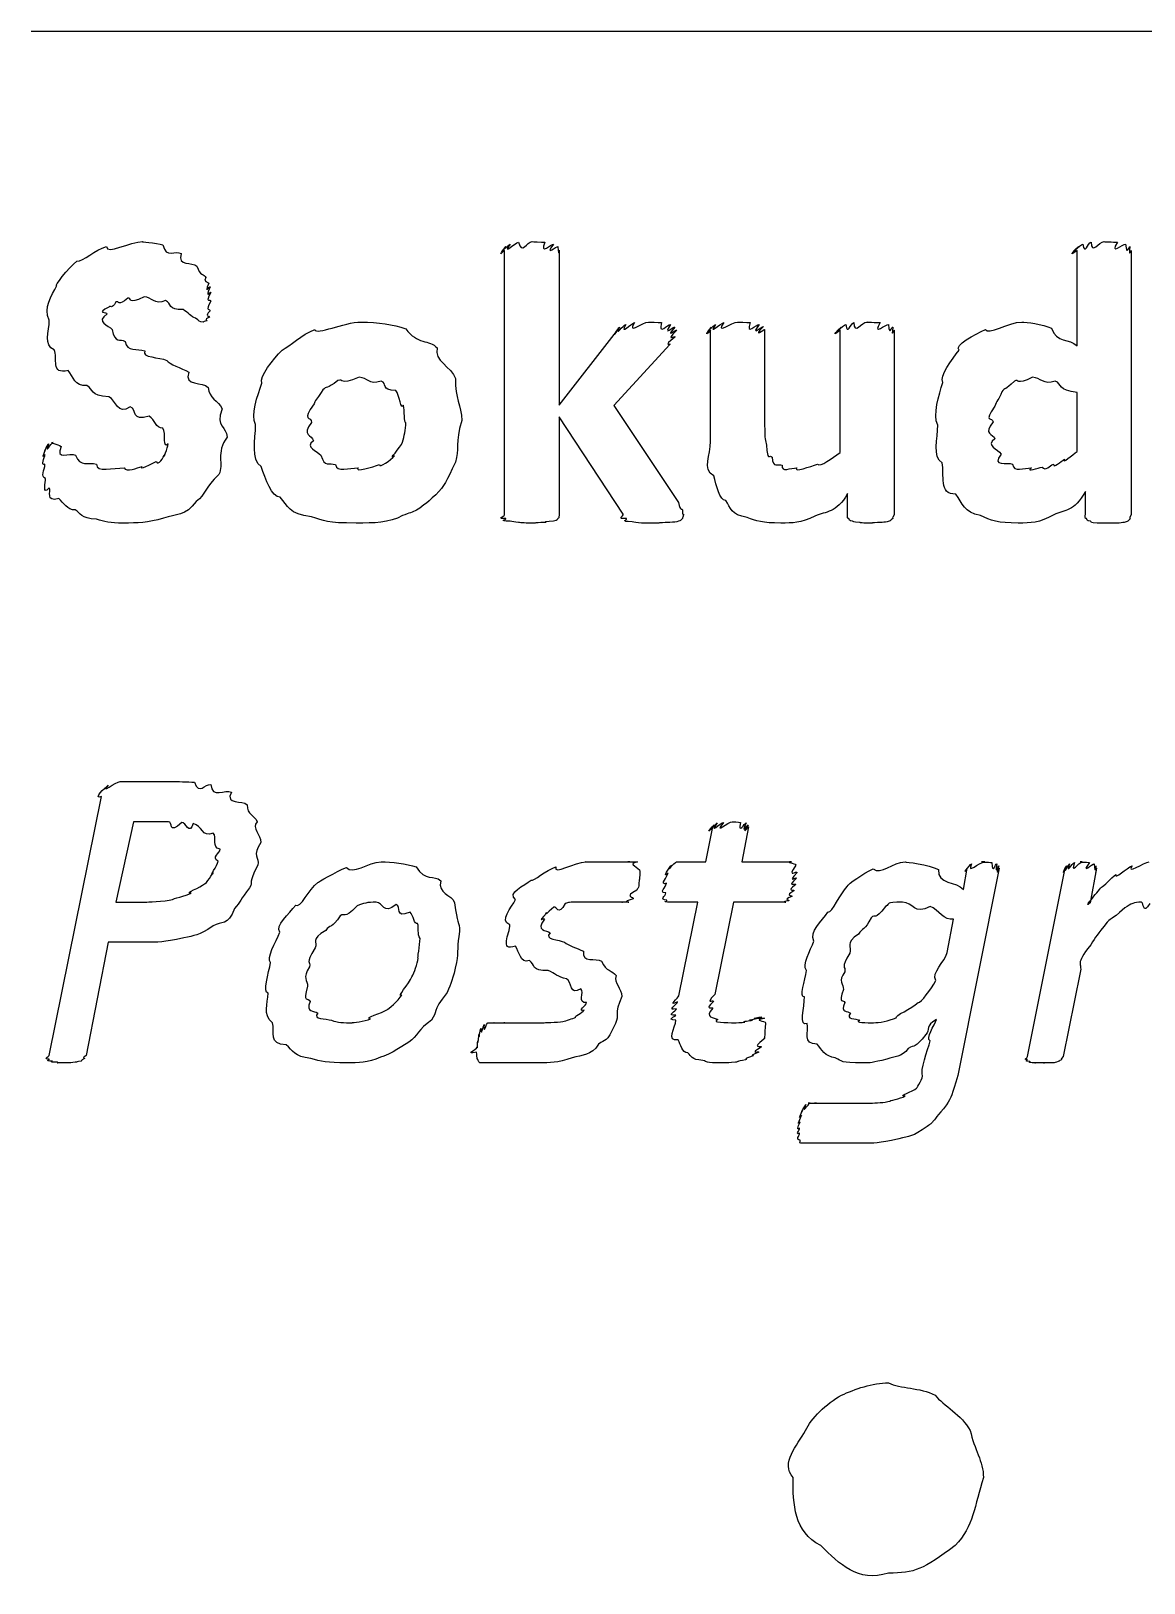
# Model space of a CAD drawing. Header units: millimetres. Extents: x 0 to 216, y 0 to 279.
# Drawn here: x 12.7 to 22.46, y 90.98 to 104.6 of the extents above; entities that cross this region are included whole.
import ezdxf

# ---------------------------------------------------------------- set-up
doc = ezdxf.new("R2010")
doc.units = ezdxf.units.MM
doc.layers.get('0').update_dxf_attribs({"linetype": 'CONTINUOUS'})

msp = doc.modelspace()

# ---------------------------------------------------------------- linework, layer by layer
at = {"color": 0}
for p, q in [((12.7, 104.599), (203.2, 104.599)), ((16.8548, 100.353), (16.8548, 102.674)), ((17.3343, 102.674), (17.3343, 101.317)), ((21.8791, 101.836), (21.8791, 102.674)), ((22.3532, 102.674), (22.3532, 100.353)), ((17.3343, 101.317), (17.836, 101.962)), ((18.6628, 100.998), (18.6628, 101.974)), ((19.1368, 101.979), (19.1368, 101.141)), ((19.7983, 100.899), (19.7983, 101.974)), ((20.2723, 101.974), (20.2723, 100.353)), ((18.3045, 101.847), (17.8139, 101.312)), ((21.8791, 100.91), (21.8791, 101.428)), ((17.8966, 100.358), (17.3343, 101.213)), ((17.3343, 101.213), (17.3343, 100.353)), ((17.8139, 101.312), (18.3817, 100.463)), ((15.988, 101.163), (15.988, 101.163)), ((16.4786, 101.18), (16.4786, 101.18)), ((14.4198, 101.036), (14.4198, 101.036)), ((19.8644, 100.353), (19.8644, 100.54)), ((21.9508, 100.358), (21.9508, 100.557)), ((18.4258, 100.353), (18.4258, 100.353)), ((13.4827, 98.013), (13.9678, 98.013)), ((12.8598, 95.6098), (13.3174, 97.8807)), ((13.5985, 97.6602), (13.4442, 96.9546)), ((13.9072, 97.6602), (13.5985, 97.6602)), ((18.6214, 97.3074), (18.6821, 97.6161)), ((18.9963, 97.6161), (18.9356, 97.3074)), ((14.3591, 97.4178), (14.3591, 97.4178)), ((14.7175, 97.4781), (14.7175, 97.4781)), ((18.3624, 97.3074), (18.6214, 97.3074)), ((18.9356, 97.3074), (19.3711, 97.3074)), ((21.1956, 97.2524), (20.8318, 95.4334)), ((20.8814, 97.065), (20.9145, 97.2524)), ((21.4423, 95.5985), (21.773, 97.2524)), ((22.0486, 97.2524), (21.9935, 96.949)), ((18.0426, 97.2248), (18.0426, 97.2248)), ((19.4207, 97.2136), (19.4207, 97.2136)), ((13.4442, 96.9546), (13.7142, 96.9546)), ((18.5498, 96.9546), (18.3128, 96.9546)), ((18.3844, 96.1334), (18.5498, 96.9546)), ((18.864, 96.9546), (18.6986, 96.1443)), ((19.3215, 96.9546), (18.864, 96.9546)), ((20.7381, 96.5137), (20.7932, 96.8058)), ((13.378, 96.6018), (13.1851, 95.6098)), ((13.6977, 96.6018), (13.378, 96.6018)), ((16.1134, 96.635), (16.1134, 96.635)), ((16.4607, 96.6957), (16.4607, 96.6957)), ((21.9053, 96.3373), (21.7565, 95.5985)), ((20.2241, 92.7365), (20.2241, 92.7365))]:
    msp.add_line(p, q, dxfattribs=at)
for points in [[(13.1024, 102.58), (13.1589, 102.577), (13.2623, 102.681), (13.3615, 102.707)], [(13.3615, 102.707), (13.3615, 102.632), (13.5709, 102.751), (13.6812, 102.751)], [(13.6812, 102.751), (13.6481, 102.751), (13.7983, 102.741), (13.8576, 102.723)], [(13.8576, 102.723), (13.8824, 102.596), (13.9692, 102.679), (14.0174, 102.646)], [(16.8548, 102.674), (16.7749, 102.592), (16.8576, 102.695), (16.8658, 102.707)], [(16.8658, 102.707), (16.79, 102.614), (16.8851, 102.725), (16.9044, 102.729)], [(16.9044, 102.729), (16.8272, 102.625), (16.9458, 102.741), (16.9761, 102.745)], [(16.9761, 102.745), (17.0064, 102.632), (17.0491, 102.751), (17.0973, 102.751)], [(17.0973, 102.751), (17.0987, 102.751), (17.1772, 102.748), (17.2075, 102.745)], [(17.2075, 102.745), (17.1607, 102.625), (17.2654, 102.736), (17.2847, 102.729)], [(17.2847, 102.729), (17.1979, 102.614), (17.315, 102.718), (17.3233, 102.707)], [(17.3233, 102.707), (17.3302, 102.596), (17.3343, 102.687), (17.3343, 102.674)], [(21.8791, 102.674), (21.7758, 102.596), (21.8819, 102.698), (21.8901, 102.707)], [(21.8901, 102.707), (21.7909, 102.614), (21.9094, 102.725), (21.9287, 102.729)], [(21.9287, 102.729), (21.9452, 102.625), (21.97, 102.741), (22.0004, 102.745)], [(22.0004, 102.745), (22.0031, 102.632), (22.0679, 102.751), (22.1161, 102.751)], [(22.1161, 102.751), (22.0996, 102.751), (22.2016, 102.748), (22.2319, 102.745)], [(22.2319, 102.745), (22.1575, 102.625), (22.2843, 102.736), (22.3036, 102.729)], [(22.3036, 102.729), (22.3118, 102.614), (22.3339, 102.718), (22.3421, 102.707)], [(22.3421, 102.707), (22.327, 102.592), (22.3532, 102.684), (22.3532, 102.674)], [(12.926, 102.365), (12.8943, 102.345), (13.028, 102.525), (13.1024, 102.58)], [(14.0174, 102.646), (13.9816, 102.53), (14.1139, 102.576), (14.1552, 102.536)], [(14.1552, 102.536), (14.18, 102.453), (14.2214, 102.465), (14.2324, 102.436)], [(14.2324, 102.436), (14.2062, 102.398), (14.2558, 102.394), (14.2599, 102.387)], [(12.8598, 102.062), (12.8061, 102.169), (12.8819, 102.277), (12.926, 102.365)], [(14.2599, 102.387), (14.2131, 102.266), (14.2668, 102.368), (14.271, 102.354)], [(14.271, 102.354), (14.2214, 102.235), (14.2765, 102.322), (14.2765, 102.304)], [(14.2765, 102.304), (14.2214, 102.199), (14.2765, 102.26), (14.2765, 102.227)], [(13.3835, 102.177), (13.2623, 102.114), (13.367, 102.139), (13.367, 102.117)], [(13.4442, 102.222), (13.4056, 102.151), (13.3973, 102.195), (13.3835, 102.177)], [(13.5489, 102.254), (13.4607, 102.177), (13.4731, 102.235), (13.4442, 102.222)], [(13.6922, 102.266), (13.5406, 102.191), (13.5888, 102.261), (13.5489, 102.254)], [(13.8796, 102.233), (13.7831, 102.191), (13.7611, 102.266), (13.6922, 102.266)], [(14.034, 102.155), (13.8975, 102.147), (13.9375, 102.21), (13.8796, 102.233)], [(14.1442, 102.078), (14.1029, 102.092), (14.0781, 102.129), (14.034, 102.155)], [(14.2765, 102.227), (14.2214, 102.133), (14.2737, 102.166), (14.271, 102.144)], [(12.9039, 101.802), (12.8061, 101.838), (12.8598, 101.962), (12.8598, 102.062)], [(13.367, 102.117), (13.2623, 102.041), (13.3808, 102.019), (13.4111, 101.979)], [(14.2159, 102.045), (14.1663, 102.045), (14.1773, 102.056), (14.1442, 102.078)], [(14.2434, 102.056), (14.1911, 102.045), (14.2269, 102.045), (14.2159, 102.045)], [(14.2655, 102.089), (14.2103, 102.059), (14.2544, 102.063), (14.2434, 102.056)], [(14.271, 102.144), (14.2172, 102.089), (14.2682, 102.103), (14.2655, 102.089)], [(15.1887, 101.979), (15.2053, 101.927), (15.4423, 102.045), (15.5966, 102.045)], [(15.5966, 102.045), (15.7455, 102.045), (15.8778, 102.024), (15.988, 101.985)], [(17.8635, 102.001), (17.8153, 101.909), (17.8966, 102.019), (17.9186, 102.023)], [(17.9186, 102.023), (17.8594, 101.92), (17.9655, 102.035), (17.9958, 102.04)], [(17.9958, 102.04), (17.9214, 101.927), (18.0689, 102.045), (18.1171, 102.045)], [(18.1171, 102.045), (18.1308, 102.045), (18.1997, 102.042), (18.2328, 102.04)], [(18.2328, 102.04), (18.197, 101.92), (18.2907, 102.03), (18.31, 102.023)], [(18.31, 102.023), (18.2342, 101.909), (18.3403, 102.012), (18.3486, 102.001)], [(18.6683, 102.001), (18.5966, 101.909), (18.6876, 102.019), (18.7069, 102.023)], [(18.7069, 102.023), (18.6325, 101.92), (18.7482, 102.035), (18.7785, 102.04)], [(18.7785, 102.04), (18.6958, 101.927), (18.8516, 102.045), (18.8998, 102.045)], [(18.8998, 102.045), (18.9053, 102.045), (18.9797, 102.042), (19.01, 102.04)], [(19.01, 102.04), (18.9673, 101.92), (19.0679, 102.03), (19.0872, 102.023)], [(19.0872, 102.023), (19.0045, 101.909), (19.1175, 102.013), (19.1258, 102.006)], [(19.8093, 102.001), (19.7101, 101.909), (19.8286, 102.019), (19.8479, 102.023)], [(19.8479, 102.023), (19.8644, 101.92), (19.8892, 102.035), (19.9195, 102.04)], [(19.9195, 102.04), (19.9223, 101.927), (19.9871, 102.045), (20.0353, 102.045)], [(20.0353, 102.045), (20.0188, 102.045), (20.1208, 102.042), (20.1511, 102.04)], [(20.1511, 102.04), (20.0767, 101.92), (20.2034, 102.03), (20.2227, 102.023)], [(20.2227, 102.023), (20.231, 101.909), (20.253, 102.012), (20.2613, 102.001)], [(21.0743, 101.979), (21.0964, 101.927), (21.2728, 102.045), (21.394, 102.045)], [(21.394, 102.045), (21.4299, 102.045), (21.576, 102.026), (21.6531, 101.99)], [(13.4111, 101.979), (13.4386, 101.847), (13.4786, 101.907), (13.5268, 101.874)], [(13.5268, 101.874), (13.5378, 101.783), (13.6343, 101.816), (13.6977, 101.792)], [(14.9021, 101.797), (14.9738, 101.838), (15.0744, 101.935), (15.1887, 101.979)], [(15.988, 101.985), (16.0872, 101.849), (16.1933, 101.892), (16.2636, 101.819)], [(17.836, 101.962), (17.7891, 101.887), (17.8525, 101.99), (17.8635, 102.001)], [(18.3486, 101.913), (18.2301, 101.816), (18.3224, 101.869), (18.3045, 101.847)], [(18.3486, 102.001), (18.2521, 101.891), (18.3651, 101.985), (18.3651, 101.974)], [(18.3651, 101.974), (18.2521, 101.86), (18.3596, 101.935), (18.3486, 101.913)], [(18.6628, 101.974), (18.5856, 101.891), (18.6642, 101.993), (18.6683, 102.001)], [(19.1258, 102.006), (19.0183, 101.894), (19.1368, 101.99), (19.1368, 101.979)], [(19.7983, 101.974), (19.6949, 101.891), (19.801, 101.993), (19.8093, 102.001)], [(20.2613, 102.001), (20.2461, 101.891), (20.2723, 101.985), (20.2723, 101.974)], [(20.8428, 101.797), (20.7946, 101.843), (20.982, 101.938), (21.0743, 101.979)], [(21.6531, 101.99), (21.7027, 101.858), (21.8047, 101.904), (21.8791, 101.836)], [(13.0252, 101.621), (12.8681, 101.578), (12.937, 101.732), (12.9039, 101.802)], [(13.6977, 101.792), (13.666, 101.732), (13.8272, 101.738), (13.8906, 101.709)], [(14.7257, 101.51), (14.7009, 101.567), (14.8249, 101.72), (14.9021, 101.797)], [(16.2636, 101.819), (16.2305, 101.703), (16.3904, 101.655), (16.4235, 101.549)], [(20.6995, 101.516), (20.6692, 101.567), (20.7794, 101.72), (20.8428, 101.797)], [(13.1906, 101.489), (13.0817, 101.475), (13.0721, 101.568), (13.0252, 101.621)], [(13.8906, 101.709), (13.9127, 101.673), (14.0202, 101.644), (14.0836, 101.604)], [(14.0836, 101.604), (14.0408, 101.479), (14.2062, 101.523), (14.2544, 101.472)], [(13.3835, 101.389), (13.2071, 101.402), (13.2526, 101.451), (13.1906, 101.489)], [(14.2544, 101.472), (14.2572, 101.375), (14.3454, 101.358), (14.3757, 101.284)], [(14.6706, 101.147), (14.6237, 101.225), (14.6885, 101.4), (14.7257, 101.51)], [(15.3927, 101.533), (15.2893, 101.45), (15.2962, 101.486), (15.2604, 101.45)], [(15.5801, 101.56), (15.3954, 101.486), (15.4478, 101.55), (15.3927, 101.533)], [(15.773, 101.527), (15.66, 101.486), (15.6573, 101.56), (15.5801, 101.56)], [(15.8998, 101.444), (15.7675, 101.446), (15.8282, 101.508), (15.773, 101.527)], [(16.4235, 101.549), (16.418, 101.372), (16.4786, 101.319), (16.4786, 101.18)], [(20.6554, 101.141), (20.6072, 101.229), (20.6692, 101.406), (20.6995, 101.516)], [(21.3279, 101.527), (21.2466, 101.442), (21.2466, 101.473), (21.2176, 101.433)], [(21.4878, 101.56), (21.3348, 101.486), (21.372, 101.549), (21.3279, 101.527)], [(21.6862, 101.527), (21.5842, 101.486), (21.5567, 101.56), (21.4878, 101.56)], [(21.8791, 101.428), (21.7096, 101.442), (21.7482, 101.505), (21.6862, 101.527)], [(13.5709, 101.301), (13.4565, 101.225), (13.4497, 101.359), (13.3835, 101.389)], [(15.2604, 101.45), (15.219, 101.38), (15.2011, 101.375), (15.1832, 101.328)], [(15.9659, 101.317), (15.9466, 101.258), (15.9329, 101.411), (15.8998, 101.444)], [(21.2176, 101.433), (21.1915, 101.364), (21.1708, 101.353), (21.157, 101.306)], [(13.7363, 101.218), (13.5778, 101.17), (13.6329, 101.275), (13.5709, 101.301)], [(13.8576, 101.114), (13.7942, 101.111), (13.7873, 101.188), (13.7363, 101.218)], [(14.3757, 101.284), (14.3164, 101.115), (14.4198, 101.132), (14.4198, 101.036)], [(15.1832, 101.328), (15.0688, 101.166), (15.1612, 101.225), (15.1612, 101.163)], [(15.988, 101.163), (15.9728, 101.159), (15.9797, 101.269), (15.9659, 101.317)], [(21.157, 101.306), (21.0482, 101.155), (21.1405, 101.215), (21.1405, 101.169)], [(13.9017, 100.976), (13.8534, 100.917), (13.8865, 101.076), (13.8576, 101.114)], [(14.7202, 100.777), (14.6237, 100.839), (14.6706, 101.01), (14.6706, 101.147)], [(15.1612, 101.163), (15.0688, 101.049), (15.1667, 101.054), (15.1777, 101.003)], [(15.9604, 100.992), (15.9728, 101.042), (15.988, 101.1), (15.988, 101.163)], [(16.4786, 101.18), (16.418, 100.983), (16.4593, 100.926), (16.4235, 100.816)], [(19.1368, 101.141), (19.1368, 101.012), (19.1423, 101.005), (19.1534, 100.965)], [(20.694, 100.81), (20.6072, 100.857), (20.6554, 101.027), (20.6554, 101.141)], [(21.1405, 101.169), (21.0482, 101.056), (21.146, 101.067), (21.157, 101.02)], [(12.8213, 100.882), (12.7841, 100.824), (12.8282, 100.928), (12.8323, 100.943)], [(12.8323, 100.943), (12.7951, 100.857), (12.8461, 100.972), (12.8543, 100.976)], [(12.8543, 100.976), (12.813, 100.868), (12.8778, 100.987), (12.8929, 100.987)], [(12.8929, 100.987), (12.8461, 100.987), (12.9343, 100.976), (12.9646, 100.954)], [(12.9646, 100.954), (12.9095, 100.824), (13.039, 100.905), (13.0914, 100.876)], [(13.8741, 100.887), (13.8534, 100.828), (13.9017, 100.943), (13.9017, 100.976)], [(14.4198, 101.036), (14.3164, 100.894), (14.395, 100.801), (14.3481, 100.706)], [(15.1777, 101.003), (15.095, 100.949), (15.2135, 100.912), (15.2438, 100.876)], [(15.8888, 100.871), (15.8226, 100.824), (15.9453, 100.944), (15.9604, 100.992)], [(18.6903, 100.695), (18.5856, 100.755), (18.6628, 100.876), (18.6628, 100.998)], [(19.1534, 100.965), (19.1589, 100.813), (19.1809, 100.889), (19.203, 100.86)], [(21.157, 101.02), (21.0702, 100.961), (21.186, 100.928), (21.2121, 100.887)], [(12.8213, 100.799), (12.7799, 100.777), (12.8213, 100.86), (12.8213, 100.882)], [(12.8268, 100.673), (12.7799, 100.689), (12.8213, 100.744), (12.8213, 100.799)], [(13.0914, 100.876), (13.13, 100.766), (13.203, 100.821), (13.2733, 100.799)], [(13.2733, 100.799), (13.2691, 100.722), (13.4235, 100.766), (13.5158, 100.766)], [(13.6756, 100.777), (13.6329, 100.74), (13.7638, 100.802), (13.7969, 100.821)], [(13.7969, 100.821), (13.8204, 100.777), (13.8589, 100.861), (13.8741, 100.887)], [(15.2438, 100.876), (15.2742, 100.762), (15.3183, 100.816), (15.3706, 100.794)], [(15.3706, 100.794), (15.3817, 100.722), (15.4919, 100.766), (15.5691, 100.766)], [(15.5691, 100.766), (15.5319, 100.722), (15.7041, 100.775), (15.7565, 100.794)], [(15.7565, 100.794), (15.7565, 100.758), (15.8557, 100.838), (15.8888, 100.871)], [(16.4235, 100.816), (16.3435, 100.645), (16.3298, 100.609), (16.2526, 100.529)], [(19.203, 100.86), (19.2057, 100.755), (19.2581, 100.806), (19.2912, 100.788)], [(19.2912, 100.788), (19.276, 100.722), (19.3697, 100.766), (19.4179, 100.766)], [(19.4179, 100.766), (19.3862, 100.722), (19.5406, 100.777), (19.5998, 100.799)], [(19.5998, 100.799), (19.6246, 100.766), (19.728, 100.855), (19.7983, 100.899)], [(20.8153, 100.535), (20.6582, 100.531), (20.7188, 100.707), (20.694, 100.81)], [(21.2121, 100.887), (21.1212, 100.766), (21.27, 100.821), (21.3114, 100.799)], [(21.3114, 100.799), (21.3238, 100.722), (21.4106, 100.766), (21.4767, 100.766)], [(21.5704, 100.772), (21.6035, 100.733), (21.6366, 100.788), (21.6697, 100.799)], [(21.6697, 100.799), (21.6697, 100.755), (21.7358, 100.824), (21.7689, 100.843)], [(21.7689, 100.843), (21.7358, 100.791), (21.8378, 100.884), (21.8791, 100.91)], [(12.8598, 100.59), (12.7909, 100.516), (12.8337, 100.646), (12.8268, 100.673)], [(13.5158, 100.766), (13.5378, 100.722), (13.6274, 100.769), (13.6756, 100.777)], [(14.3481, 100.706), (14.2214, 100.59), (14.2338, 100.535), (14.1497, 100.469)], [(14.8856, 100.507), (14.8112, 100.505), (14.756, 100.67), (14.7202, 100.777)], [(18.795, 100.48), (18.7427, 100.476), (18.7124, 100.613), (18.6903, 100.695)], [(21.4767, 100.766), (21.423, 100.722), (21.5401, 100.768), (21.5704, 100.772)], [(12.9425, 100.496), (12.824, 100.461), (12.8778, 100.564), (12.8598, 100.59)], [(16.2526, 100.529), (16.0721, 100.37), (16.0776, 100.391), (15.9604, 100.347)], [(19.8644, 100.54), (19.7652, 100.365), (19.677, 100.386), (19.5778, 100.342)], [(21.0302, 100.347), (20.8869, 100.372), (20.8704, 100.458), (20.8153, 100.535)], [(21.9508, 100.557), (21.8529, 100.376), (21.7702, 100.4), (21.6752, 100.353)], [(13.0859, 100.397), (13.0197, 100.391), (12.9825, 100.463), (12.9425, 100.496)], [(13.2733, 100.314), (13.13, 100.325), (13.141, 100.364), (13.0859, 100.397)], [(14.1497, 100.469), (14.056, 100.343), (13.9733, 100.358), (13.8631, 100.325)], [(15.1612, 100.336), (14.9586, 100.358), (14.9586, 100.433), (14.8856, 100.507)], [(18.3817, 100.463), (18.3996, 100.376), (18.4106, 100.415), (18.4147, 100.397)], [(18.4147, 100.397), (18.4106, 100.343), (18.4258, 100.367), (18.4258, 100.353)], [(18.9825, 100.331), (18.8391, 100.35), (18.8419, 100.416), (18.795, 100.48)], [(13.5103, 100.281), (13.3904, 100.281), (13.3463, 100.292), (13.2733, 100.314)], [(13.8631, 100.325), (13.7211, 100.281), (13.6385, 100.281), (13.5103, 100.281)], [(15.5525, 100.281), (15.2962, 100.281), (15.2714, 100.299), (15.1612, 100.336)], [(15.9604, 100.347), (15.8405, 100.281), (15.7097, 100.281), (15.5525, 100.281)], [(16.8658, 100.32), (16.7749, 100.317), (16.8548, 100.342), (16.8548, 100.353)], [(16.9044, 100.298), (16.79, 100.299), (16.8727, 100.312), (16.8658, 100.32)], [(16.9761, 100.287), (16.9444, 100.288), (16.9223, 100.294), (16.9044, 100.298)], [(17.0973, 100.281), (17.0064, 100.281), (17.0091, 100.283), (16.9761, 100.287)], [(17.2075, 100.287), (17.0987, 100.281), (17.1414, 100.281), (17.0973, 100.281)], [(17.2847, 100.298), (17.1607, 100.288), (17.2406, 100.289), (17.2075, 100.287)], [(17.3233, 100.32), (17.315, 100.299), (17.3027, 100.305), (17.2847, 100.298)], [(17.3343, 100.353), (17.3302, 100.317), (17.3302, 100.331), (17.3233, 100.32)], [(17.9241, 100.32), (17.8304, 100.317), (17.9035, 100.343), (17.8966, 100.358)], [(17.9737, 100.292), (17.8552, 100.295), (17.9379, 100.309), (17.9241, 100.32)], [(18.0564, 100.281), (18.0137, 100.284), (17.9958, 100.288), (17.9737, 100.292)], [(18.1832, 100.281), (18.0799, 100.281), (18.0895, 100.281), (18.0564, 100.281)], [(18.3045, 100.287), (18.1791, 100.281), (18.2301, 100.281), (18.1832, 100.281)], [(18.3817, 100.298), (18.3624, 100.288), (18.3376, 100.289), (18.3045, 100.287)], [(18.4147, 100.32), (18.3996, 100.299), (18.3996, 100.305), (18.3817, 100.298)], [(18.4258, 100.353), (18.4106, 100.317), (18.4216, 100.331), (18.4147, 100.32)], [(19.2801, 100.281), (19.1148, 100.281), (19.0624, 100.298), (18.9825, 100.331)], [(19.5778, 100.342), (19.4524, 100.281), (19.3821, 100.281), (19.2801, 100.281)], [(19.8754, 100.32), (19.8562, 100.317), (19.8644, 100.342), (19.8644, 100.353)], [(19.9085, 100.298), (19.8713, 100.299), (19.8823, 100.312), (19.8754, 100.32)], [(19.9692, 100.287), (19.9003, 100.288), (19.9223, 100.294), (19.9085, 100.298)], [(20.0684, 100.281), (19.9526, 100.281), (19.994, 100.283), (19.9692, 100.287)], [(20.1676, 100.287), (20.0326, 100.281), (20.1083, 100.281), (20.0684, 100.281)], [(20.2282, 100.298), (20.202, 100.288), (20.1924, 100.289), (20.1676, 100.287)], [(20.2613, 100.32), (20.2351, 100.299), (20.2461, 100.305), (20.2282, 100.298)], [(20.2723, 100.353), (20.2461, 100.317), (20.2682, 100.331), (20.2613, 100.32)], [(21.361, 100.281), (21.1846, 100.281), (21.1212, 100.303), (21.0302, 100.347)], [(21.6752, 100.353), (21.5442, 100.281), (21.474, 100.281), (21.361, 100.281)], [(21.9618, 100.32), (21.9411, 100.317), (21.9508, 100.343), (21.9508, 100.358)], [(21.9949, 100.298), (21.9563, 100.299), (21.9687, 100.312), (21.9618, 100.32)], [(22.0555, 100.281), (21.9852, 100.284), (22.0086, 100.289), (21.9949, 100.298)], [(22.1547, 100.281), (22.0362, 100.281), (22.0803, 100.281), (22.0555, 100.281)], [(22.2484, 100.281), (22.1134, 100.281), (22.1905, 100.281), (22.1547, 100.281)], [(22.3091, 100.292), (22.2829, 100.284), (22.2732, 100.284), (22.2484, 100.281)], [(22.3421, 100.314), (22.3159, 100.295), (22.327, 100.299), (22.3091, 100.292)], [(22.3532, 100.353), (22.327, 100.314), (22.349, 100.325), (22.3421, 100.314)], [(13.3174, 97.8807), (13.2402, 97.8546), (13.3477, 97.9607), (13.378, 97.9798)], [(13.378, 97.9798), (13.2981, 97.8944), (13.4414, 98.013), (13.4827, 98.013)], [(13.9678, 98.013), (13.9595, 98.013), (14.0849, 98.0101), (14.1332, 98.0073)], [(14.1332, 98.0073), (14.1731, 97.8877), (14.2282, 97.9964), (14.2765, 97.9854)], [(14.2765, 97.9854), (14.2875, 97.8613), (14.4032, 97.948), (14.4584, 97.9191)], [(14.4584, 97.9191), (14.3977, 97.8034), (14.559, 97.8531), (14.5962, 97.809)], [(14.5962, 97.809), (14.5921, 97.718), (14.6651, 97.718), (14.6844, 97.6602)], [(14.0229, 97.6545), (13.8975, 97.5416), (13.9471, 97.6602), (13.9072, 97.6602)], [(14.1222, 97.6436), (14.0891, 97.5388), (14.0588, 97.6545), (14.0229, 97.6545)], [(14.6844, 97.6602), (14.632, 97.6051), (14.7175, 97.5445), (14.7175, 97.4781)], [(18.7206, 97.6492), (18.6393, 97.5388), (18.7537, 97.6545), (18.7758, 97.6545)], [(18.7758, 97.6545), (18.6834, 97.5416), (18.8226, 97.6602), (18.8529, 97.6602)], [(18.8529, 97.6602), (18.8598, 97.6602), (18.9053, 97.6574), (18.9246, 97.6545)], [(18.9246, 97.6545), (18.8998, 97.5388), (18.9632, 97.6521), (18.9742, 97.6492)], [(14.2985, 97.561), (14.1993, 97.5169), (14.2021, 97.6284), (14.1222, 97.6436)], [(14.3591, 97.4178), (14.2765, 97.4355), (14.3385, 97.5198), (14.2985, 97.561)], [(18.6821, 97.6161), (18.5994, 97.5198), (18.6848, 97.6284), (18.6931, 97.6327)], [(18.6931, 97.6327), (18.6132, 97.5307), (18.7096, 97.645), (18.7206, 97.6492)], [(18.9742, 97.6492), (18.9218, 97.5307), (18.9907, 97.6394), (18.9907, 97.6327)], [(18.9907, 97.6327), (18.926, 97.5198), (18.9963, 97.6231), (18.9963, 97.6161)], [(14.3426, 97.313), (14.2765, 97.3473), (14.3591, 97.3847), (14.3591, 97.4178)], [(14.7175, 97.4781), (14.632, 97.3585), (14.7078, 97.3487), (14.6899, 97.2799)], [(14.2985, 97.2136), (14.2572, 97.1599), (14.3343, 97.2799), (14.3426, 97.313)], [(14.6899, 97.2799), (14.5989, 97.1049), (14.6513, 97.1476), (14.6182, 97.0813)], [(15.2149, 97.1254), (15.2122, 97.1229), (15.3761, 97.2248), (15.4685, 97.2577)], [(15.4685, 97.2577), (15.514, 97.1889), (15.6614, 97.3074), (15.7716, 97.3074)], [(15.7716, 97.3074), (15.8626, 97.3074), (15.9949, 97.2922), (16.0803, 97.2633)], [(16.0803, 97.2633), (16.1534, 97.1338), (16.2402, 97.1973), (16.2953, 97.1419)], [(17.089, 97.1476), (17.107, 97.1338), (17.2186, 97.2372), (17.304, 97.2633)], [(17.304, 97.2633), (17.2765, 97.1889), (17.4763, 97.3074), (17.5686, 97.3074)], [(17.5686, 97.3074), (17.5369, 97.3074), (17.6692, 97.3074), (17.7175, 97.3074)], [(17.7175, 97.3074), (17.7505, 97.3074), (17.8084, 97.3074), (17.8497, 97.3074)], [(17.8497, 97.3074), (17.8304, 97.3074), (17.9241, 97.3074), (17.9544, 97.3074)], [(17.9544, 97.3074), (17.8897, 97.3074), (18.0055, 97.3074), (18.0206, 97.3074)], [(18.0206, 97.3074), (17.9186, 97.288), (18.0426, 97.2605), (18.0426, 97.2248)], [(18.2907, 97.2083), (18.2273, 97.1532), (18.3072, 97.2605), (18.3183, 97.2799)], [(18.3183, 97.2799), (18.2535, 97.1889), (18.3472, 97.3074), (18.3624, 97.3074)], [(19.3711, 97.3074), (19.3118, 97.3074), (19.4014, 97.2979), (19.4097, 97.2799)], [(19.4097, 97.2799), (19.327, 97.1532), (19.4207, 97.2386), (19.4207, 97.2136)], [(19.8617, 97.0926), (19.8672, 97.1116), (20.0022, 97.2097), (20.0877, 97.2467)], [(20.0877, 97.2467), (20.1538, 97.1889), (20.2654, 97.3074), (20.3688, 97.3074)], [(20.3688, 97.3074), (20.3702, 97.3074), (20.5796, 97.2855), (20.6609, 97.2414)], [(20.9145, 97.2524), (20.8594, 97.1709), (20.931, 97.2827), (20.9531, 97.2908)], [(20.9531, 97.2908), (20.9062, 97.1889), (21.0165, 97.3074), (21.0688, 97.3074)], [(21.0688, 97.3074), (20.9834, 97.3074), (21.1143, 97.3046), (21.1294, 97.3018)], [(21.1294, 97.3018), (21.135, 97.186), (21.1625, 97.2979), (21.1735, 97.2908)], [(21.1735, 97.2908), (21.157, 97.1751), (21.1901, 97.2813), (21.1901, 97.2742)], [(21.1901, 97.2742), (21.1598, 97.1599), (21.1956, 97.2591), (21.1956, 97.2524)], [(21.773, 97.2524), (21.7399, 97.1599), (21.7758, 97.2661), (21.784, 97.2742)], [(21.784, 97.2742), (21.7537, 97.1751), (21.8006, 97.2866), (21.8116, 97.2908)], [(21.8116, 97.2908), (21.7758, 97.186), (21.8364, 97.3018), (21.8557, 97.3018)], [(21.8557, 97.3018), (21.813, 97.1889), (21.8956, 97.3074), (21.9218, 97.3074)], [(21.9218, 97.3074), (21.864, 97.3074), (21.9687, 97.3046), (21.988, 97.3018)], [(21.988, 97.3018), (21.9012, 97.186), (22.0183, 97.2979), (22.0266, 97.2908)], [(22.0266, 97.2908), (22.0376, 97.1751), (22.0431, 97.2813), (22.0431, 97.2742)], [(22.0431, 97.2742), (22.0404, 97.1599), (22.0486, 97.2591), (22.0486, 97.2524)], [(22.2195, 97.1973), (22.203, 97.149), (22.3146, 97.2552), (22.3628, 97.2742)], [(22.3628, 97.2742), (22.3022, 97.1889), (22.4634, 97.3074), (22.5116, 97.3074)], [(14.1056, 97.0319), (14.0367, 97.0319), (14.1911, 97.0841), (14.2214, 97.1144)], [(14.2214, 97.1144), (14.2172, 97.094), (14.2792, 97.1808), (14.2985, 97.2136)], [(15.022, 96.9271), (15.062, 96.8954), (15.1405, 97.0703), (15.2149, 97.1254)], [(16.2953, 97.1419), (16.2636, 97.0276), (16.3904, 97.0262), (16.4166, 96.949)], [(16.9513, 96.9768), (16.8713, 97.0347), (17.0298, 97.0993), (17.089, 97.1476)], [(18.0371, 97.1476), (18.0289, 97.0538), (18.0261, 97.0883), (18.0151, 97.0594)], [(18.0426, 97.2248), (18.0371, 97.1158), (18.0399, 97.1808), (18.0371, 97.1476)], [(18.2687, 97.0372), (18.2053, 97.0319), (18.27, 97.0869), (18.2742, 97.1201)], [(18.2742, 97.1201), (18.2135, 97.0979), (18.2824, 97.1822), (18.2907, 97.2083)], [(19.4097, 97.1091), (19.316, 97.0386), (19.4, 97.0717), (19.3931, 97.0538)], [(19.4152, 97.1642), (19.3228, 97.076), (19.4124, 97.1268), (19.4097, 97.1091)], [(19.4207, 97.2136), (19.327, 97.1116), (19.4179, 97.1822), (19.4152, 97.1642)], [(20.6609, 97.2414), (20.6527, 97.1049), (20.818, 97.1419), (20.8814, 97.065)], [(22.0927, 97.0869), (22.1106, 97.0869), (22.1754, 97.167), (22.2195, 97.1973)], [(13.7142, 96.9546), (13.6991, 96.9546), (13.8768, 96.9617), (13.9402, 96.9768)], [(13.9402, 96.9768), (13.9416, 96.9836), (14.0574, 97.0097), (14.1056, 97.0319)], [(14.6182, 97.0813), (14.5328, 96.9768), (14.5411, 96.9574), (14.4859, 96.8996)], [(16.9017, 96.7564), (16.8052, 96.7853), (16.9182, 96.9105), (16.9513, 96.9768)], [(17.982, 96.9821), (17.8676, 96.9546), (17.9572, 96.9546), (17.9434, 96.9546)], [(18.0151, 97.0594), (17.8938, 96.9945), (17.9958, 97.0044), (17.982, 96.9821)], [(18.2797, 96.9712), (18.2053, 96.9768), (18.2687, 97.0044), (18.2687, 97.0372)], [(18.3128, 96.9546), (18.2204, 96.9546), (18.2866, 96.9603), (18.2797, 96.9712)], [(19.3766, 97.0044), (19.2898, 96.9726), (19.3601, 96.9768), (19.349, 96.9656)], [(19.3931, 97.0538), (19.305, 97.0015), (19.3835, 97.0181), (19.3766, 97.0044)], [(19.6908, 96.8664), (19.7349, 96.8622), (19.7955, 97.0262), (19.8617, 97.0926)], [(21.9935, 96.949), (21.9163, 96.8802), (22.0555, 97.0428), (22.0927, 97.0869)], [(14.4859, 96.8996), (14.4267, 96.7412), (14.3716, 96.7892), (14.2985, 96.7451)], [(14.8842, 96.69), (14.8346, 96.7451), (14.9669, 96.8527), (15.022, 96.9271)], [(15.5622, 96.9215), (15.4327, 96.792), (15.4602, 96.8692), (15.4134, 96.8333)], [(15.7275, 96.9546), (15.6531, 96.9546), (15.6132, 96.9437), (15.5622, 96.9215)], [(15.9039, 96.9327), (15.7827, 96.8361), (15.7964, 96.9546), (15.7275, 96.9546)], [(16.0252, 96.8664), (15.8819, 96.8072), (15.9549, 96.9176), (15.9039, 96.9327)], [(16.0914, 96.7673), (16.061, 96.7521), (16.0583, 96.8403), (16.0252, 96.8664)], [(16.4166, 96.949), (16.4358, 96.7588), (16.4607, 96.7906), (16.4607, 96.6957)], [(17.2268, 96.8608), (17.1249, 96.7564), (17.2048, 96.8237), (17.2048, 96.8058)], [(17.2875, 96.9105), (17.1552, 96.792), (17.2406, 96.8788), (17.2268, 96.8608)], [(17.3867, 96.9437), (17.3233, 96.8223), (17.3123, 96.9243), (17.2875, 96.9105)], [(17.5245, 96.9546), (17.4046, 96.9546), (17.4267, 96.9504), (17.3867, 96.9437)], [(17.6844, 96.9546), (17.6361, 96.9546), (17.5865, 96.9546), (17.5245, 96.9546)], [(17.8001, 96.9546), (17.7285, 96.9546), (17.7312, 96.9546), (17.6844, 96.9546)], [(17.8828, 96.9546), (17.7905, 96.9546), (17.8332, 96.9546), (17.8001, 96.9546)], [(17.9434, 96.9546), (17.8387, 96.9546), (17.9076, 96.9546), (17.8828, 96.9546)], [(19.349, 96.9656), (19.2719, 96.9546), (19.3325, 96.9546), (19.3215, 96.9546)], [(19.5695, 96.6128), (19.5213, 96.6971), (19.6426, 96.7853), (19.6908, 96.8664)], [(20.1979, 96.9162), (20.0987, 96.7853), (20.1111, 96.8569), (20.0711, 96.8167)], [(20.3467, 96.9546), (20.1869, 96.9546), (20.242, 96.9409), (20.1979, 96.9162)], [(20.5893, 96.9162), (20.4515, 96.8361), (20.4377, 96.9546), (20.3467, 96.9546)], [(20.7932, 96.8058), (20.7119, 96.7853), (20.6623, 96.8897), (20.5893, 96.9162)], [(22.2966, 96.9049), (22.1547, 96.774), (22.1933, 96.8333), (22.1423, 96.7782)], [(22.44, 96.9546), (22.3793, 96.9546), (22.3518, 96.938), (22.2966, 96.9049)], [(22.5171, 96.9437), (22.4482, 96.8361), (22.4689, 96.9546), (22.44, 96.9546)], [(14.2985, 96.7451), (14.1621, 96.653), (14.1387, 96.6653), (14.0395, 96.6403)], [(15.2866, 96.7066), (15.146, 96.6241), (15.2177, 96.6075), (15.1929, 96.5521)], [(15.4134, 96.8333), (15.3376, 96.7232), (15.3224, 96.7574), (15.2866, 96.7066)], [(16.1134, 96.635), (16.0872, 96.6749), (16.1051, 96.7299), (16.0914, 96.7673)], [(16.9513, 96.5687), (16.8052, 96.5137), (16.9017, 96.6819), (16.9017, 96.7564)], [(17.2048, 96.8058), (17.1249, 96.69), (17.2213, 96.7176), (17.2544, 96.6844)], [(20.0711, 96.8167), (20.0174, 96.7038), (19.994, 96.7285), (19.9609, 96.6735)], [(22.1423, 96.7782), (22.0514, 96.6639), (22.0431, 96.6569), (21.999, 96.58)], [(14.0395, 96.6403), (13.8493, 96.6018), (13.83, 96.6018), (13.6977, 96.6018)], [(14.8015, 96.4255), (14.7602, 96.4586), (14.847, 96.6047), (14.8842, 96.69)], [(16.0969, 96.4639), (16.0872, 96.4502), (16.1134, 96.58), (16.1134, 96.635)], [(16.4607, 96.6957), (16.4358, 96.5757), (16.451, 96.5165), (16.4331, 96.4255)], [(17.0725, 96.442), (16.9898, 96.4145), (16.9843, 96.5207), (16.9513, 96.5687)], [(17.2544, 96.6844), (17.1952, 96.6265), (17.333, 96.6265), (17.3812, 96.6018)], [(17.3812, 96.6018), (17.4115, 96.5757), (17.4873, 96.5496), (17.5466, 96.5246)], [(19.5034, 96.3538), (19.4593, 96.4061), (19.5392, 96.5274), (19.5695, 96.6128)], [(19.9609, 96.6735), (19.8369, 96.5937), (19.9058, 96.5634), (19.8837, 96.508)], [(21.999, 96.58), (21.8502, 96.3951), (21.9274, 96.4255), (21.9053, 96.3373)], [(14.7794, 96.1552), (14.7271, 96.1566), (14.7864, 96.333), (14.8015, 96.4255)], [(15.1929, 96.5521), (15.0992, 96.3993), (15.1543, 96.4449), (15.1433, 96.387)], [(16.0418, 96.2988), (16.0652, 96.3373), (16.0859, 96.4089), (16.0969, 96.4639)], [(16.4331, 96.4255), (16.4, 96.2738), (16.3862, 96.2448), (16.3504, 96.1609)], [(17.2379, 96.3538), (17.089, 96.3443), (17.1235, 96.4089), (17.0725, 96.442)], [(17.5466, 96.5246), (17.53, 96.4103), (17.6582, 96.4724), (17.7064, 96.4364)], [(17.7064, 96.4364), (17.7464, 96.3401), (17.8001, 96.3605), (17.8332, 96.3097)], [(19.8837, 96.508), (19.7969, 96.3662), (19.8506, 96.3979), (19.8396, 96.3429)], [(20.6389, 96.2656), (20.5975, 96.3373), (20.7161, 96.4255), (20.7381, 96.5137)], [(15.1433, 96.387), (15.0771, 96.2822), (15.1267, 96.2713), (15.1267, 96.2159)], [(15.9536, 96.139), (15.8998, 96.1087), (16.0197, 96.2434), (16.0418, 96.2988)], [(17.3977, 96.2822), (17.3233, 96.296), (17.2957, 96.3316), (17.2379, 96.3538)], [(17.8332, 96.3097), (17.8125, 96.2409), (17.8828, 96.2007), (17.8828, 96.1277)], [(19.4868, 96.1224), (19.4331, 96.1168), (19.4923, 96.2685), (19.5034, 96.3538)], [(19.8396, 96.3429), (19.779, 96.2561), (19.8286, 96.2353), (19.8286, 96.1884)], [(14.818, 95.8963), (14.7271, 95.9735), (14.7794, 96.0589), (14.7794, 96.1552)], [(15.1267, 96.2159), (15.0771, 96.0617), (15.1336, 96.1238), (15.1488, 96.0836)], [(16.3504, 96.1609), (16.2126, 95.9873), (16.2705, 95.9954), (16.2126, 95.9185)], [(17.5245, 96.194), (17.4225, 96.1277), (17.4487, 96.2561), (17.3977, 96.2822)], [(17.5741, 96.0727), (17.4887, 96.0646), (17.5576, 96.1637), (17.5245, 96.194)], [(19.8286, 96.1884), (19.779, 96.0508), (19.8313, 96.1087), (19.8396, 96.0727)], [(20.4845, 96.0727), (20.5093, 96.0684), (20.5948, 96.1912), (20.6389, 96.2656)], [(15.1488, 96.0836), (15.1061, 95.9803), (15.1846, 96.0078), (15.2149, 95.9788)], [(15.8268, 96.012), (15.8295, 96.0092), (15.9205, 96.0907), (15.9536, 96.139)], [(17.5521, 96.0067), (17.4887, 95.9915), (17.5741, 96.0508), (17.5741, 96.0727)], [(17.8828, 96.1277), (17.8125, 95.9651), (17.8635, 95.9637), (17.8277, 95.8906)], [(18.3569, 95.9626), (18.2687, 95.9584), (18.3624, 95.9982), (18.3624, 96.0176)], [(18.3624, 96.0176), (18.2714, 95.9982), (18.3692, 96.0589), (18.3734, 96.0783)], [(18.3734, 96.0783), (18.2797, 96.0356), (18.3803, 96.114), (18.3844, 96.1334)], [(18.6876, 96.0836), (18.5994, 95.9982), (18.6821, 96.0409), (18.6821, 96.0229)], [(18.6821, 96.0229), (18.5994, 95.9362), (18.6958, 95.946), (18.7262, 95.9238)], [(18.6986, 96.1443), (18.6063, 96.0423), (18.6903, 96.1058), (18.6876, 96.0836)], [(19.5089, 95.8906), (19.4331, 95.848), (19.4868, 96.0409), (19.4868, 96.1224)], [(19.8396, 96.0727), (19.7969, 95.9764), (19.8672, 96.0039), (19.8892, 95.9788)], [(20.2916, 95.9404), (20.2751, 95.9584), (20.4253, 96.0176), (20.4845, 96.0727)], [(14.9393, 95.7033), (14.7794, 95.7005), (14.8428, 95.819), (14.818, 95.8963)], [(15.2149, 95.9788), (15.1681, 95.9252), (15.2879, 95.9323), (15.3362, 95.9185)], [(15.3362, 95.9185), (15.3858, 95.8963), (15.4478, 95.8963), (15.5181, 95.8963)], [(15.5181, 95.8963), (15.514, 95.8963), (15.6297, 95.9072), (15.6779, 95.9294)], [(15.6779, 95.9294), (15.6132, 95.9404), (15.7786, 95.9788), (15.8268, 96.012)], [(16.2126, 95.9185), (16.0982, 95.837), (16.0914, 95.7806), (16.0142, 95.7255)], [(16.6756, 95.8797), (16.666, 95.7778), (16.6977, 95.8963), (16.7087, 95.8963)], [(16.7087, 95.8963), (16.6922, 95.8963), (16.7418, 95.8963), (16.7638, 95.8963)], [(16.7638, 95.8963), (16.739, 95.8963), (16.8203, 95.8963), (16.8576, 95.8963)], [(16.8576, 95.8963), (16.8135, 95.8963), (16.9402, 95.8963), (16.9954, 95.8963)], [(16.9954, 95.8963), (17.0408, 95.8963), (17.118, 95.8963), (17.1993, 95.8963)], [(17.1993, 95.8963), (17.1883, 95.8963), (17.3206, 95.8991), (17.3647, 95.9072)], [(17.3647, 95.9072), (17.3977, 95.9143), (17.4501, 95.9309), (17.4804, 95.946)], [(17.4804, 95.946), (17.4597, 95.9474), (17.5369, 95.9845), (17.5521, 96.0067)], [(17.8277, 95.8906), (17.7423, 95.7047), (17.745, 95.7598), (17.6789, 95.709)], [(18.3569, 95.9185), (18.2645, 95.9252), (18.3569, 95.9474), (18.3569, 95.9626)], [(18.3789, 95.7474), (18.2645, 95.727), (18.3569, 95.8522), (18.3569, 95.9185)], [(18.7262, 95.9238), (18.6573, 95.8963), (18.8047, 95.8963), (18.875, 95.8963)], [(18.875, 95.8963), (18.8777, 95.8963), (18.937, 95.8977), (18.9632, 95.9019)], [(18.9632, 95.9019), (18.9301, 95.9072), (19.01, 95.9143), (19.0293, 95.9185)], [(19.0293, 95.9185), (18.9659, 95.9185), (19.0624, 95.9309), (19.0734, 95.9347)], [(19.0734, 95.9347), (18.9921, 95.9294), (19.101, 95.946), (19.112, 95.946)], [(19.112, 95.946), (19.0142, 95.9294), (19.1299, 95.9418), (19.1341, 95.9347)], [(19.1341, 95.9347), (19.0252, 95.9143), (19.1451, 95.9143), (19.1451, 95.8963)], [(19.1451, 95.8963), (19.1423, 95.8769), (19.1423, 95.855), (19.1396, 95.8303)], [(19.5971, 95.709), (19.4662, 95.7047), (19.5268, 95.8204), (19.5089, 95.8906)], [(19.8892, 95.9788), (19.841, 95.9252), (19.9388, 95.9323), (19.9719, 95.9185)], [(19.9719, 95.9185), (19.9071, 95.8963), (20.0449, 95.8963), (20.0932, 95.8963)], [(20.0932, 95.8963), (20.1386, 95.8963), (20.2255, 95.91), (20.2916, 95.9404)], [(20.6444, 95.9238), (20.5397, 95.8702), (20.5948, 95.8356), (20.5507, 95.7915)], [(20.5893, 95.7365), (20.5424, 95.7531), (20.6292, 95.8797), (20.6444, 95.9238)], [(16.6205, 95.7365), (16.6219, 95.6938), (16.6274, 95.7778), (16.6315, 95.7972)], [(16.6315, 95.7972), (16.6288, 95.7308), (16.6398, 95.8314), (16.6481, 95.8466)], [(16.6481, 95.8466), (16.6481, 95.7598), (16.6674, 95.8716), (16.6756, 95.8797)], [(18.4616, 95.6317), (18.4147, 95.6345), (18.3968, 95.7033), (18.3789, 95.7474)], [(19.1286, 95.7531), (19.01, 95.6564), (19.1175, 95.7033), (19.1065, 95.6814)], [(19.1396, 95.8303), (19.1354, 95.709), (19.1313, 95.7778), (19.1286, 95.7531)], [(20.5507, 95.7915), (20.4515, 95.6649), (20.4542, 95.7061), (20.3963, 95.6702)], [(12.8598, 95.5767), (12.802, 95.5767), (12.8557, 95.5985), (12.8598, 95.6098)], [(13.1851, 95.6098), (13.1368, 95.5767), (13.1754, 95.589), (13.1685, 95.582)], [(15.1543, 95.582), (15.011, 95.5985), (14.9972, 95.6511), (14.9393, 95.7033)], [(16.0142, 95.7255), (15.8295, 95.6098), (15.8571, 95.6261), (15.7661, 95.5933)], [(16.6095, 95.6373), (16.4937, 95.6165), (16.6122, 95.662), (16.615, 95.6814)], [(16.615, 95.582), (16.6122, 95.5834), (16.6095, 95.6151), (16.6095, 95.6373)], [(16.615, 95.6814), (16.615, 95.6539), (16.6164, 95.7171), (16.6205, 95.7365)], [(17.6789, 95.709), (17.6141, 95.6014), (17.5383, 95.6165), (17.4473, 95.5876)], [(18.5939, 95.5657), (18.4892, 95.5724), (18.4974, 95.6014), (18.4616, 95.6317)], [(19.0845, 95.6373), (18.9742, 95.5947), (19.0569, 95.6151), (19.0348, 95.6042)], [(19.1065, 95.6814), (18.9921, 95.6165), (19.0913, 95.6483), (19.0845, 95.6373)], [(19.7569, 95.5876), (19.6646, 95.6014), (19.6371, 95.6564), (19.5971, 95.709)], [(20.3963, 95.6702), (20.3371, 95.5904), (20.2778, 95.6014), (20.2089, 95.5767)], [(20.5231, 95.4278), (20.4983, 95.4747), (20.5672, 95.655), (20.5893, 95.7365)], [(12.8874, 95.5601), (12.813, 95.5573), (12.8668, 95.5682), (12.8598, 95.5767)], [(12.9315, 95.5492), (12.835, 95.5506), (12.8984, 95.5559), (12.8874, 95.5601)], [(13.0087, 95.5435), (12.8764, 95.5435), (12.9536, 95.5449), (12.9315, 95.5492)], [(13.0859, 95.5492), (13.0555, 95.5435), (13.0418, 95.5435), (13.0087, 95.5435)], [(13.141, 95.5601), (13.0969, 95.5506), (13.1079, 95.5516), (13.0859, 95.5492)], [(13.1685, 95.582), (13.1258, 95.5615), (13.1548, 95.5668), (13.141, 95.5601)], [(15.4685, 95.5435), (15.3004, 95.5435), (15.2425, 95.5559), (15.1543, 95.582)], [(15.7661, 95.5933), (15.6504, 95.5435), (15.5787, 95.5435), (15.4685, 95.5435)], [(16.6371, 95.5435), (16.6219, 95.5573), (16.6219, 95.571), (16.615, 95.582)], [(16.7087, 95.5435), (16.6481, 95.5435), (16.655, 95.5435), (16.6371, 95.5435)], [(16.8245, 95.5435), (16.7101, 95.5435), (16.7418, 95.5435), (16.7087, 95.5435)], [(16.9788, 95.5435), (16.9195, 95.5435), (16.8713, 95.5435), (16.8245, 95.5435)], [(17.1552, 95.5435), (17.0298, 95.5435), (17.0339, 95.5435), (16.9788, 95.5435)], [(17.4473, 95.5876), (17.3123, 95.5435), (17.2572, 95.5435), (17.1552, 95.5435)], [(18.7813, 95.5435), (18.5911, 95.5435), (18.6449, 95.5506), (18.5939, 95.5657)], [(18.8805, 95.5492), (18.8199, 95.5435), (18.8171, 95.5435), (18.7813, 95.5435)], [(18.9687, 95.571), (18.8819, 95.5544), (18.9136, 95.5559), (18.8805, 95.5492)], [(19.0348, 95.6042), (18.9329, 95.5724), (18.9935, 95.582), (18.9687, 95.571)], [(19.9995, 95.5435), (19.7969, 95.5435), (19.8231, 95.5573), (19.7569, 95.5876)], [(20.2089, 95.5767), (20.0794, 95.5435), (20.0684, 95.5435), (19.9995, 95.5435)], [(21.4423, 95.571), (21.4009, 95.5682), (21.4423, 95.5876), (21.4423, 95.5985)], [(21.4643, 95.5544), (21.4051, 95.5573), (21.445, 95.5668), (21.4423, 95.571)], [(21.5084, 95.5435), (21.4271, 95.5463), (21.4753, 95.5506), (21.4643, 95.5544)], [(21.5856, 95.5435), (21.4643, 95.5435), (21.5263, 95.5435), (21.5084, 95.5435)], [(21.6628, 95.5435), (21.5263, 95.5435), (21.6145, 95.5435), (21.5856, 95.5435)], [(21.7124, 95.5544), (21.6876, 95.5463), (21.6848, 95.5463), (21.6628, 95.5435)], [(21.7399, 95.571), (21.7138, 95.5573), (21.7261, 95.5615), (21.7124, 95.5544)], [(21.7565, 95.5985), (21.7248, 95.5682), (21.7468, 95.5781), (21.7399, 95.571)], [(20.468, 95.323), (20.4652, 95.3093), (20.5121, 95.3879), (20.5231, 95.4278)], [(20.8318, 95.4334), (20.778, 95.2542), (20.7767, 95.2486), (20.7326, 95.1742)], [(20.0601, 95.1907), (20.1166, 95.1907), (20.1841, 95.1964), (20.2365, 95.2073)], [(20.2365, 95.2073), (20.22, 95.2101), (20.3316, 95.2292), (20.3688, 95.2514)], [(20.3688, 95.2514), (20.2971, 95.25), (20.4418, 95.2941), (20.468, 95.323)], [(19.4483, 95.0253), (19.411, 94.9812), (19.4551, 95.0641), (19.4593, 95.086)], [(19.4593, 95.086), (19.4179, 95.0225), (19.4675, 95.1234), (19.4758, 95.141)], [(19.4758, 95.141), (19.4331, 95.0556), (19.4896, 95.1689), (19.4979, 95.1798)], [(19.4979, 95.1798), (19.451, 95.0736), (19.5213, 95.1907), (19.5364, 95.1907)], [(19.5364, 95.1907), (19.4813, 95.1907), (19.5695, 95.1907), (19.5916, 95.1907)], [(19.5916, 95.1907), (19.5282, 95.1907), (19.6494, 95.1907), (19.6908, 95.1907)], [(19.6908, 95.1907), (19.7266, 95.1907), (19.7804, 95.1907), (19.8396, 95.1907)], [(19.8396, 95.1907), (19.8451, 95.1907), (19.9719, 95.1907), (20.0601, 95.1907)], [(20.7326, 95.1742), (20.5727, 94.9854), (20.6306, 95.0352), (20.5617, 94.9868)], [(19.4427, 94.9702), (19.4042, 94.9456), (19.4441, 95.0076), (19.4483, 95.0253)], [(19.4427, 94.9262), (19.4042, 94.9082), (19.4427, 94.9523), (19.4427, 94.9702)], [(20.5617, 94.9868), (20.4322, 94.8902), (20.4088, 94.9029), (20.3137, 94.8764)], [(19.4483, 94.8655), (19.4042, 94.8711), (19.4427, 94.9015), (19.4427, 94.9262)], [(19.4923, 94.838), (19.4152, 94.838), (19.4551, 94.8475), (19.4483, 94.8655)], [(19.6963, 94.838), (19.6053, 94.838), (19.5433, 94.838), (19.4923, 94.838)], [(19.9885, 94.838), (19.779, 94.838), (19.7845, 94.838), (19.6963, 94.838)], [(20.3137, 94.8764), (20.1235, 94.838), (20.1097, 94.838), (19.9885, 94.838)], [(19.4965, 92.3177), (19.5419, 92.4197), (19.6784, 92.5558), (19.8107, 92.6264)], [(19.8107, 92.6264), (19.9278, 92.6814), (20.0835, 92.7365), (20.2241, 92.7365)], [(20.2241, 92.7365), (20.3247, 92.6814), (20.4997, 92.6994), (20.632, 92.6264)], [(20.632, 92.6264), (20.7064, 92.5382), (20.8662, 92.4525), (20.9407, 92.3177)], [(19.3862, 91.9043), (19.2732, 92.0337), (19.4221, 92.1854), (19.4965, 92.3177)], [(20.9407, 92.3177), (20.9751, 92.1523), (21.0564, 92.0475), (21.0564, 91.9043)], [(19.6288, 91.3088), (19.3918, 91.4245), (19.3862, 91.6725), (19.3862, 91.9043)], [(21.0564, 91.9043), (20.9751, 91.6587), (20.9737, 91.4742), (20.8084, 91.3088)], [(20.2241, 91.0664), (19.954, 90.9796), (19.7942, 91.1461), (19.6288, 91.3088)], [(20.8084, 91.3088), (20.53, 91.0967), (20.4515, 91.0664), (20.2241, 91.0664)]]:
    msp.add_open_spline(points, degree=3, dxfattribs=at)

doc.saveas('drawing.dxf')
